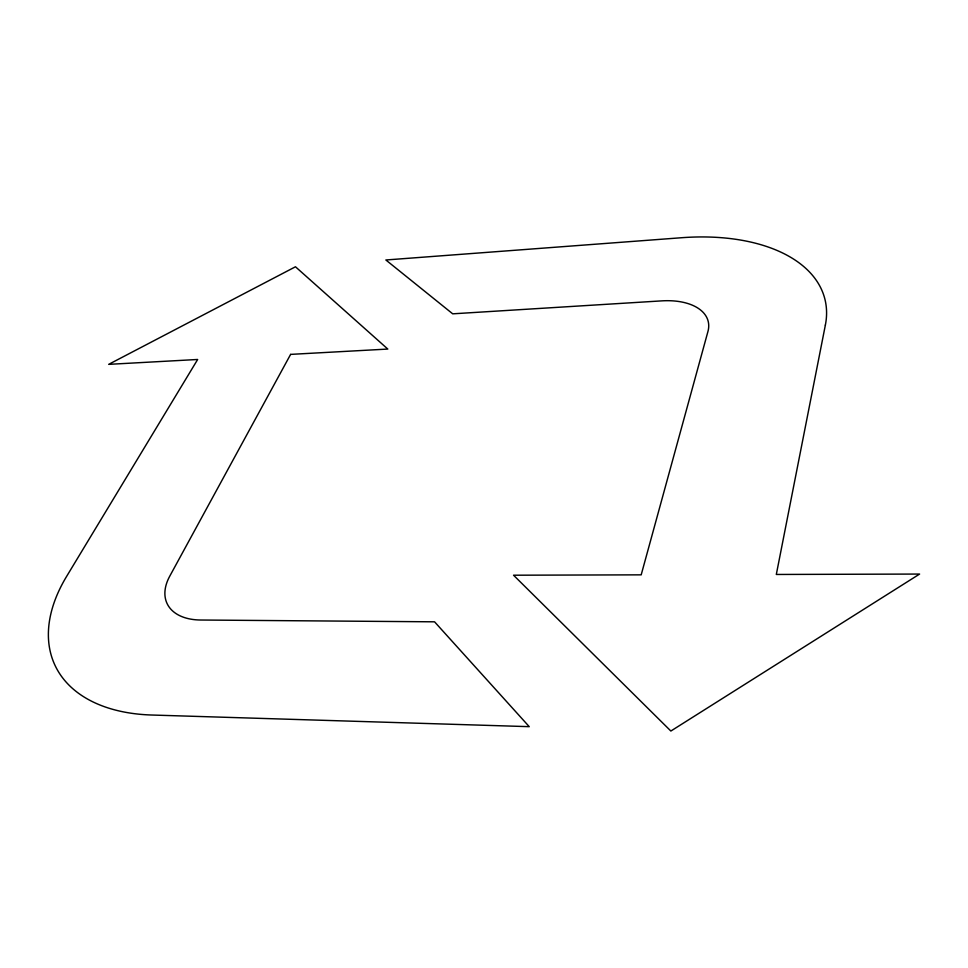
<?xml version="1.0" encoding="UTF-8"?>
<svg xmlns="http://www.w3.org/2000/svg" width="968" height="968" viewBox="0 0 968 968"><rect width="100%" height="100%" fill="white"/><g stroke="black" fill="none" stroke-linecap="round" stroke-linejoin="round"><path stroke-width="1.45" d="M825.365 325.091L776.312 574.46L919.6 574.06L670.86 731.034L513.548 575.21L641.191 574.847L707.935 331.528A58.116 32.67 -14 0 0 661.87 300.866L452.709 313.826L385.857 259.981L681.545 237.729A174.845 98.555 -14 0 1 825.365 325.091M290.618 354.385L169.751 576.178A62.315 37.365 -25.1 0 0 200.715 620.016L434.559 621.819L529.242 726.665L151.867 715.025A187.562 112.784 -25.2 0 1 66.574 576.468L197.666 359.479L108.682 364.355L295.47 266.781L387.805 349.061L290.618 354.385"/></g></svg>
